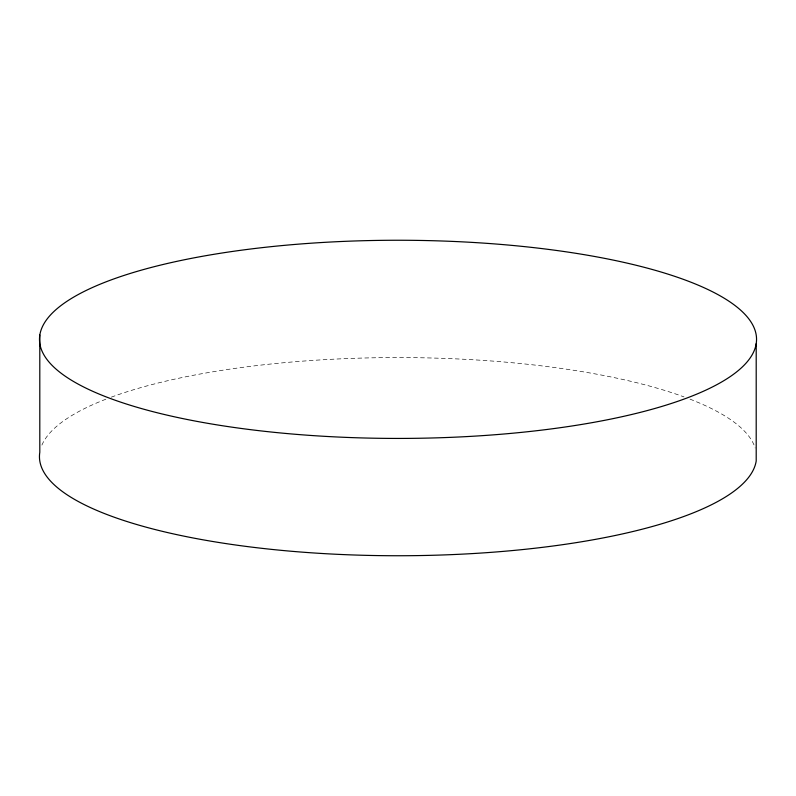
<?xml version="1.0" encoding="UTF-8"?>
<svg xmlns="http://www.w3.org/2000/svg" width="796" height="796" viewBox="0 0 796 796"><rect width="100%" height="100%" fill="white"/><g stroke="black" fill="none" stroke-linecap="round" stroke-linejoin="round"><path stroke-width="0.6" stroke-dasharray="3.98 2.98" d="M41.899 445.113A358.538 99.092 0 0 1 106.913 398.806M111.281 397.164A358.538 99.092 0 0 1 684.033 396.915M689.973 399.144A358.538 99.092 0 0 1 755.175 448.029"/><path stroke-width="1.19" d="M756.2 343.673A358.538 99.092 0 0 1 205.338 422.905A358.538 99.092 0 0 1 232.462 251.446A358.538 99.092 0 0 1 756.2 343.673L756.2 460.983A358.538 99.092 0 0 1 382.339 555.648A358.538 99.092 0 0 1 39.8 452.327L39.8 335.017"/></g></svg>
